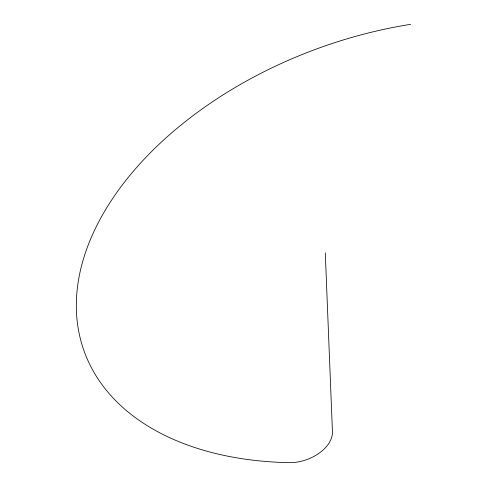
<?xml version="1.0" encoding="UTF-8"?>
<svg xmlns="http://www.w3.org/2000/svg" width="487" height="487" viewBox="0 0 487 487"><rect width="100%" height="100%" fill="white"/><g stroke="black" fill="none" stroke-linecap="round" stroke-linejoin="round"><path stroke-width="0.73" d="M325.279 252.887L332.444 431.799A34.096 21.592 -20.1 0 1 289.187 462.65A323.064 204.625 -20.1 0 1 82.394 262.596A323.064 204.625 -20.1 0 1 410.614 24.35"/></g></svg>
